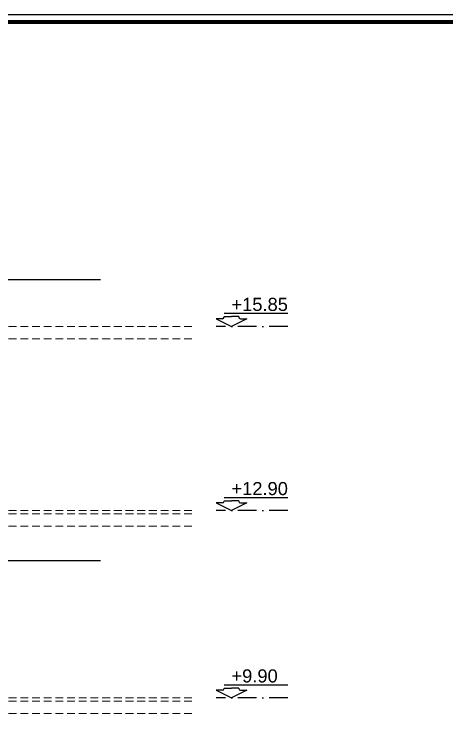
# Model space of a CAD drawing. Extents: x 9615146 to 9672346, y 4699603 to 4705703.
# Drawn here: x 9654988 to 9655681, y 4701444 to 4702603 of the extents above; entities that cross this region are included whole.
import ezdxf

# ---------------------------------------------------------------- set-up
doc = ezdxf.new("R2010")
doc.units = 0
doc.header["$LTSCALE"] = 0.5
doc.header["$MEASUREMENT"] = 0
doc.linetypes.add('DASHED', pattern=[0.75, 0.5, -0.25])
doc.linetypes.add('OSI1000', pattern=[5, 3, -1, 0, -1])
doc.layers.add('_dimension_evel', color=4, linetype='CONTINUOUS')
doc.layers.add('_table', color=3, linetype='CONTINUOUS')
doc.layers.add('_punk', color=8, linetype='DASHED', lineweight=9)
doc.layers.add('_section', color=3, linetype='CONTINUOUS', lineweight=18)
doc.styles.add('HEB1', font='', dxfattribs={"width": 0.8, "oblique": 17})
doc.styles.add('POMESHTENIA', font='arial.ttf', dxfattribs={"width": 0.9})
doc.styles.get('HEB1').set_extended_font_data('HebarU Cyr')

# ---------------------------------------------------------------- blocks, each defined once
blk = doc.blocks.new('rtyre')
at = {"layer": '_dimension_evel', "ltscale": 20}
for p, q in [((-26, 21.9), (-43.7, 21.9)), ((-43.7, 21.9), (0, 0)), ((-21.1, 37.8), (161.6, 37.8)), ((-21.1, 28.3), (-21.1, 26.8)), ((-21.1, 28.3), (0, 28.3)), ((21.1, 28.3), (0, 28.3)), ((43.7, 21.9), (0, 0)), ((21.1, 28.3), (21.1, 26.8)), ((26, 21.9), (43.7, 21.9))]:
    blk.add_line(p, q, dxfattribs=at)
for centre, major_axis, start_param, end_param in [((-26, 26.8), (3.46, 3.46), 3.926991, 5.497787), ((26, 26.8), (-3.46, 3.46), 0.785398, 2.356194)]:
    blk.add_ellipse(centre, major_axis=major_axis, ratio=1, start_param=start_param, end_param=end_param, dxfattribs=at)
at = {"layer": '_dimension_evel', "linetype": 'OSI1000', "ltscale": 20, "style": 'HEB1', "oblique": 360, "width": 0.8}
blk.add_attdef('+12.50', (0, 44.2), '', height=42, rotation=360, dxfattribs=at)

msp = doc.modelspace()

# ---------------------------------------------------------------- linework, layer by layer
at = {"layer": '_dimension_evel', "linetype": 'OSI1000', "ltscale": 20}
for p, q in [((9655426.7, 4702103.84), (9655311.77, 4702103.84)), ((9655426.7, 4701808.84), (9655311.77, 4701808.84)), ((9655426.7, 4701508.84), (9655311.77, 4701508.84))]:
    msp.add_line(p, q, dxfattribs=at)
at = {"layer": '_punk', "ltscale": 50}
for p, q in [((9652241.53, 4702103.84), (9655278.39, 4702103.84)), ((9652241.53, 4702083.84), (9655278.39, 4702083.84)), ((9652241.53, 4701808.84), (9655278.39, 4701808.84)), ((9652241.53, 4701803.84), (9655278.39, 4701803.84)), ((9652241.53, 4701783.84), (9655278.39, 4701783.84)), ((9652241.53, 4701508.84), (9655278.39, 4701508.84)), ((9652241.53, 4701503.84), (9655278.39, 4701503.84)), ((9652241.53, 4701483.84), (9655278.39, 4701483.84))]:
    msp.add_line(p, q, dxfattribs=at)
at = {"layer": '_section', "linetype": 'OSI1000', "ltscale": 20, "const_width": 2}
for points in [[(9655126.79, 4702178.84), (9654759.58, 4702178.84)], [(9655126.79, 4701728.84), (9654759.58, 4701728.84)]]:
    msp.add_lwpolyline(points, dxfattribs=at)
at = {"layer": '_table', "ltscale": 10}
msp.add_lwpolyline([(9651746.03, 4702603.38), (9660046.03, 4702603.38), (9660046.03, 4699603.38), (9651746.03, 4699603.38)], close=True, dxfattribs=at)
at = {"layer": '_table', "ltscale": 10, "const_width": 6.84}
msp.add_lwpolyline([(9651897.71, 4702591.38), (9660034.03, 4702591.38), (9660034.03, 4699615.38), (9651897.71, 4699615.38)], close=True, dxfattribs=at)

# ---------------------------------------------------------------- block references
at = {"layer": '_dimension_evel', "linetype": 'OSI1000', "ltscale": 20}
ref = msp.add_blockref('rtyre', (9655336.23, 4702103.84), dxfattribs=dict(at, xscale=0.5600000005215406, yscale=0.5600000005215406, zscale=0.5600000005215406))
ref.add_attrib('+12.50', '+15.85', (9655336.23, 4702128.61, 0), dxfattribs={"linetype": 'OSI1000', "ltscale": 20, "height": 21, "style": 'POMESHTENIA'})
ref = msp.add_blockref('rtyre', (9655336.23, 4701808.84), dxfattribs=dict(at, xscale=0.5600000005215406, yscale=0.5600000005215406, zscale=0.5600000005215406))
ref.add_attrib('+12.50', '+12.90', (9655336.23, 4701833.61, 0), dxfattribs={"linetype": 'OSI1000', "ltscale": 20, "height": 21, "style": 'POMESHTENIA'})
ref = msp.add_blockref('rtyre', (9655336.23, 4701508.84), dxfattribs=dict(at, xscale=0.5600000023841858, yscale=0.5600000023841858, zscale=0.5600000023841858))
ref.add_attrib('+12.50', '+9.90', (9655336.23, 4701533.61, 0), dxfattribs={"linetype": 'OSI1000', "ltscale": 20, "height": 21, "style": 'POMESHTENIA'})

doc.saveas('drawing.dxf')
